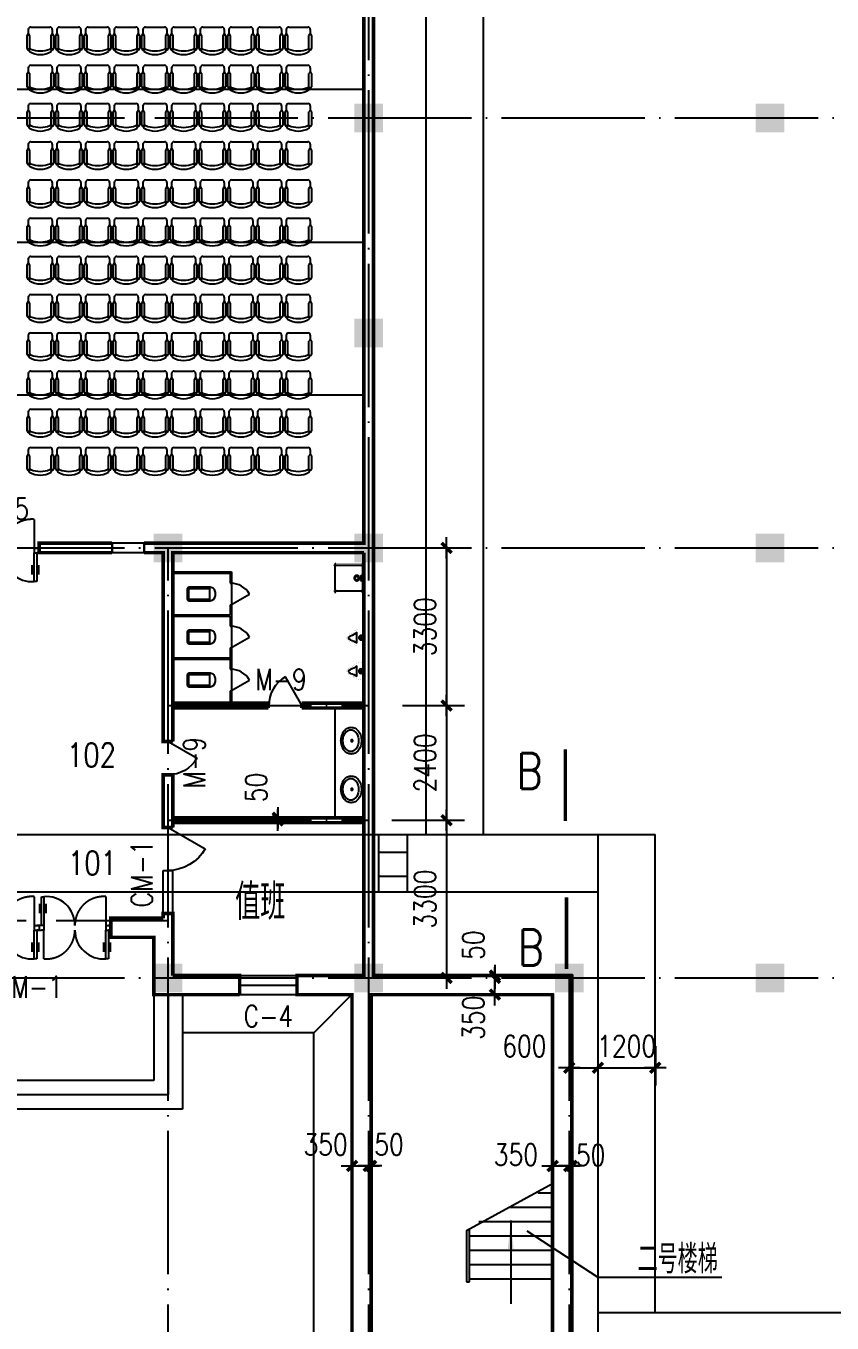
# Model space of a CAD drawing. Extents: x -55219 to 470149, y 494712 to 780039.
# Drawn here: x -27722 to -10848, y 609901 to 637048 of the extents above; entities that cross this region are included whole.
import ezdxf
from ezdxf.enums import TextEntityAlignment as Align

# ---------------------------------------------------------------- set-up
doc = ezdxf.new("R2010")
doc.units = 0
doc.header["$LTSCALE"] = 1500
doc.header["$MEASUREMENT"] = 0
doc.linetypes.add('DASHED2', pattern=[0.375, 0.25, -0.125])
doc.linetypes.add('DOTE', pattern=[2.42, 2, -0.2, 0.02, -0.2])
doc.layers.get('0').update_dxf_attribs({"linetype": 'CONTINUOUS'})
doc.layers.get('DEFPOINTS').update_dxf_attribs({"linetype": 'CONTINUOUS'})
for name, color, linetype in [('COLUMN', 7, 'CONTINUOUS'), ('DOTE', 1, 'DOTE'), ('HA', 141, 'CONTINUOUS'), ('LVTRY', 6, 'CONTINUOUS'), ('LVTRY_WINDOW', 7, 'CONTINUOUS'), ('PUB_DIM', 3, 'CONTINUOUS'), ('PUB_TEXT', 7, 'CONTINUOUS'), ('PUB_WALL', 255, 'CONTINUOUS'), ('STAIR', 2, 'CONTINUOUS'), ('WALL', 255, 'CONTINUOUS'), ('WINDOW', 2, 'CONTINUOUS'), ('WINDOW_TEXT', 7, 'CONTINUOUS')]:
    doc.layers.add(name, color=color, linetype=linetype)
doc.styles.add('_HZTXT', font='txt.shx', dxfattribs={"width": 0.8, "bigfont": 'hztxt.shx'})
doc.styles.add('_SIMPLEX', font='SIMPLEX.shx', dxfattribs={"width": 0.6})
doc.styles.add('DIM_FONT', font='SIMPLEX.shx', dxfattribs={"width": 0.8})
doc.styles.add('SIMPLEX', font='SIMPLEX.SHX')
doc.dimstyles.new('AXIS150', dxfattribs={"dimscale": 1.5, "dimtxt": 300, "dimasz": 1, "dimexe": 250, "dimexo": 300, "dimgap": 150, "dimtad": 1, "dimdec": 0, "dimzin": 0, "dimdsep": 46, "dimtxsty": 'DIM_FONT', "dimblk": '_DIMX', "dimcen": 0.09, "dimse1": 1, "dimse2": 1, "dimclrt": 7, "dimadec": 0, "dimazin": 0, "dimtfac": 1, "dimtdec": 0, "dimtix": 1, "dimtmove": 2, "dimatfit": 3, "dimldrblk": '_DIMX', "dimfxl": 1, "dimtolj": 1, "dimtzin": 0, "dimarcsym": 0})
doc.dimstyles.new('DIMA150', dxfattribs={"dimscale": 1.5, "dimtxt": 300, "dimasz": 1, "dimexe": 250, "dimexo": 300, "dimgap": 150, "dimtad": 1, "dimdec": 0, "dimzin": 0, "dimdsep": 46, "dimtxsty": 'DIM_FONT', "dimblk": '_DIMX', "dimcen": 0.09, "dimse1": 1, "dimclrt": 7, "dimadec": 0, "dimazin": 0, "dimtfac": 1, "dimtdec": 0, "dimtix": 1, "dimtmove": 2, "dimatfit": 3, "dimldrblk": '_DIMX', "dimfxl": 1, "dimtolj": 1, "dimtzin": 0, "dimarcsym": 0})
doc.dimstyles.new('DIMB150', dxfattribs={"dimscale": 1.5, "dimtxt": 300, "dimasz": 1, "dimexe": 250, "dimexo": 300, "dimgap": 150, "dimtad": 1, "dimdec": 0, "dimzin": 0, "dimdsep": 46, "dimtxsty": 'DIM_FONT', "dimblk": '_DIMX', "dimcen": 0.09, "dimse2": 1, "dimclrt": 7, "dimadec": 0, "dimazin": 0, "dimtfac": 1, "dimtdec": 0, "dimtix": 1, "dimtmove": 2, "dimatfit": 3, "dimldrblk": '_DIMX', "dimfxl": 1, "dimtolj": 1, "dimtzin": 0, "dimarcsym": 0})
doc.dimstyles.new('DIMN150', dxfattribs={"dimscale": 1.5, "dimtxt": 300, "dimasz": 1, "dimexe": 250, "dimexo": 300, "dimgap": 150, "dimtad": 1, "dimdec": 0, "dimzin": 0, "dimdsep": 46, "dimtxsty": 'DIM_FONT', "dimblk": '_DIMX', "dimcen": 0.09, "dimclrt": 7, "dimadec": 0, "dimazin": 0, "dimtfac": 1, "dimtdec": 0, "dimtix": 1, "dimtmove": 2, "dimatfit": 3, "dimldrblk": '_DIMX', "dimfxl": 1, "dimtolj": 1, "dimtzin": 0, "dimarcsym": 0})

# ---------------------------------------------------------------- blocks, each defined once
blk = doc.blocks.new('M_A19UKF')
for p, q in [((-0.467, -0.003), (-0.467, 0.397)), ((-0.467, 0.397), (-0.433, 0.397)), ((-0.433, 0.397), (-0.433, -0.003)), ((-0.495, 0.298), (-0.495, 0.169)), ((-0.405, 0.298), (-0.405, 0.169)), ((-0.5, -0.003), (-0.5, -0.069)), ((-0.433, -0.003), (-0.5, -0.003)), ((-0.5, -0.003), (-0.5, -0.003)), ((-0.5, -0.069), (-0.5, -0.069)), ((-0.5, -0.069), (-0.467, -0.069)), ((-0.433, -0.003), (-0.467, -0.003)), ((-0.433, -0.069), (-0.467, -0.069)), ((-0.433, -0.003), (-0.433, -0.069)), ((0.433, -0.003), (0.433, -0.069)), ((0.433, -0.003), (0.467, -0.003)), ((0.433, -0.003), (0.5, -0.003)), ((0.433, -0.469), (0.433, -0.069)), ((0.433, -0.069), (0.5, -0.069)), ((0.433, -0.069), (0.467, -0.069)), ((0.5, -0.003), (0.467, -0.003)), ((0.467, -0.069), (0.467, -0.469)), ((0.5, -0.069), (0.467, -0.069)), ((0.5, -0.003), (0.5, -0.069)), ((0.5, -0.003), (0.5, -0.003)), ((0.5, -0.069), (0.5, -0.069)), ((0.405, -0.37), (0.405, -0.242)), ((0.495, -0.37), (0.495, -0.242)), ((0.467, -0.469), (0.433, -0.469))]:
    blk.add_line(p, q)
at = {"linetype": 'DASHED2'}
for p, q in [((0.433, 0.397), (0.433, -0.003)), ((-0.433, -0.469), (-0.433, -0.069))]:
    blk.add_line(p, q, dxfattribs=at)
for centre, start, end in [((-0.4, -0.001), 359.8007, 94.7805), ((0.4, -0.071), 179.8007, 274.7805)]:
    blk.add_arc(centre, 0.4, start, end)
for centre, start, end in [((0.4, -0.001), 85.2195, 180.1993), ((-0.4, -0.071), 265.2195, 0.1993)]:
    blk.add_arc(centre, 0.4, start, end, dxfattribs=at)
blk = doc.blocks.new('_FZH')
blk.add_solid([(0.5, 0.5), (0.5, -0.5), (-0.5, 0.5), (-0.5, -0.5)])
blk = doc.blocks.new('_LV3')
for points in [[(280, -265, 0.12431), (260, -186, 0.105707), (198, -113, 0.086941), (110, -67, 0.077137), (0, -50, 0.077137), (-110, -67, 0.086941), (-198, -113, 0.105707), (-260, -186, 0.12431), (-280, -265, 0.12431), (-260, -344, 0.105707), (-198, -417, 0.086941), (-110, -463, 0.077137), (0, -480, 0.077137), (110, -463, 0.086941), (198, -417, 0.105707), (260, -344, 0.12431)], [(230, -275, 0.12431), (216, -220, 0.105707), (168, -163, 0.086941), (95, -125, 0.077137), (0, -110, 0.077137), (-95, -125, 0.086941), (-168, -163, 0.105707), (-216, -220, 0.12431), (-230, -275, 0.12431), (-216, -330, 0.105707), (-168, -387, 0.086941), (-95, -425, 0.077137), (0, -440, 0.077137), (95, -425, 0.086941), (168, -387, 0.105707), (216, -330, 0.12431)]]:
    blk.add_lwpolyline(points, format="xyb", close=True)
blk.add_circle((0, -250), 20)
blk = doc.blocks.new('M_C32CXI')
for p, q in [((-188, 275), (87, 275)), ((87, 225), (-188, 225)), ((212, 250), (112, 250)), ((262, 200), (262, -200)), ((-188, -225), (87, -225)), ((212, -250), (112, -250)), ((87, -275), (-188, -275))]:
    blk.add_line(p, q)
for centre, radius, start, end in [((-188, 250), 25, 90, 270), ((87, 250), 25, 270, 90), ((111, 0), 426, 148.1092, 211.8908), ((-227, 210), 28.1, 338.7607, 148.1092), ((314, 0), 552, 158.7607, 201.2393), ((212, 200), 50, 0, 90), ((-227, -210), 28.1, 211.8908, 21.2393), ((-188, -250), 25, 90, 270), ((87, -250), 25, 270, 90), ((212, -200), 50, 270, 0)]:
    blk.add_arc(centre, radius, start, end)
at = {"width": 0.8, "flags": 9}
for tag in ['XSIZE', 'YSIZE']:
    blk.add_attdef(tag, (0, 0), '', height=0.5, dxfattribs=at)
blk = doc.blocks.new('_ARROW')
blk.add_solid([(0, 0), (-1, 0.1), (-1, -0.1)])
blk = doc.blocks.new('_LV6')
for p, q in [((-140, -340), (-140, -780)), ((-110, -340), (-110, -770)), ((100, -300), (-100, -300)), ((100, -330), (-100, -330)), ((110, -770), (110, -340)), ((140, -780), (140, -340)), ((140, -770), (-140, -770)), ((-30, -890), (30, -890))]:
    blk.add_line(p, q)
for centre, radius, start, end in [((-100, -340), 40, 90, 180), ((-100, -340), 10, 90, 180), ((100, -340), 40, 0, 90), ((100, -340), 10, 0, 90), ((-30, -780), 110, 180, 270), ((30, -780), 110, 270, 0)]:
    blk.add_arc(centre, radius, start, end)
blk = doc.blocks.new('_DBLK')
blk.add_line((-0.5, 0), (0, -0.866))
blk.add_arc((-0.5, 0), 1, 300, 0)
at = {"layer": 'WINDOW_TEXT', "style": 'SIMPLEX', "flags": 9}
blk.add_attdef('A', text='', height=1, dxfattribs=at).set_placement((0, 1.5), align=Align.MIDDLE)
blk = doc.blocks.new('M_E9')
for p, q in [((-285, -420), (-285, -40)), ((-265, -20), (265, -20)), ((285, -180), (245, -197.5)), ((245, -197.5), (245, -262.5)), ((285, -40), (285, -420)), ((245, -262.5), (285, -280)), ((265, -440), (-265, -440))]:
    blk.add_line(p, q)
at = {"const_width": 1.5}
for points in [[(-275, 0, 0.4142136), (-305, -30, 0.4142136)], [(305, -30, 0.4142136), (275, 0, 0.4142136)], [(-305, -430, 0.4142136), (-275, -460, 0.4142136)], [(275, -460, 0.4142136), (305, -430, 0.4142136)]]:
    blk.add_lwpolyline(points, format="xyb", dxfattribs=at)
for points in [[(-275, 0), (275, 0)], [(-305, -430), (-305, -30)], [(305, -30), (305, -430)], [(275, -460), (-275, -460)]]:
    blk.add_lwpolyline(points, dxfattribs=at)
for radius in [50, 32.5]:
    blk.add_circle((165, -230), radius)
for centre, start, end in [((-265, -40), 90, 180), ((265, -40), 0, 90), ((-265, -420), 180, 270), ((265, -420), 270, 0)]:
    blk.add_arc(centre, 20, start, end)
at = {"width": 0.8, "flags": 9}
for tag in ['XSIZE', 'YSIZE']:
    blk.add_attdef(tag, (0, 0), '', height=0.5, dxfattribs=at)
blk = doc.blocks.new('_DIMX')
blk.add_line((-150, 0), (150, 0))
at = {"const_width": 50}
blk.add_lwpolyline([(-70, -70), (70, 70)], dxfattribs=at)
blk = doc.blocks.new('*D249')
at = {"color": 0, "linetype": 'ByBlock'}
for p, q in [((-19840, 626124), (-18544, 626124)), ((-18919, 626122), (-18919, 622825)), ((-19840, 622824), (-18544, 622824))]:
    blk.add_line(p, q, dxfattribs=at)
at = {"layer": 'DEFPOINTS', "color": 0, "linetype": 'ByBlock'}
for p in [(-20290, 626124), (-20290, 622824), (-18919, 622824)]:
    blk.add_point(p, dxfattribs=at)
at = {"color": 0, "linetype": 'ByBlock', "xscale": 1.5, "yscale": 1.5, "zscale": 1.5}
for p, rotation in [((-18919, 626124), 90), ((-18919, 622824), 270)]:
    blk.add_blockref('_DIMX', p, dxfattribs=dict(at, rotation=rotation))
at = {"color": 7, "linetype": 'ByBlock', "insert": (-19369, 624474), "char_height": 450, "attachment_point": 5, "rotation": 90, "style": 'DIM_FONT'}
blk.add_mtext('\\A1;3300', dxfattribs=at)
blk = doc.blocks.new('*D250')
at = {"color": 0, "linetype": 'ByBlock'}
for p, q in [((-19840, 622824), (-18544, 622824)), ((-18919, 622822), (-18919, 620425)), ((-19840, 620424), (-18544, 620424))]:
    blk.add_line(p, q, dxfattribs=at)
at = {"layer": 'DEFPOINTS', "color": 0, "linetype": 'ByBlock'}
for p in [(-20290, 622824), (-20290, 620424), (-18919, 620424)]:
    blk.add_point(p, dxfattribs=at)
at = {"color": 0, "linetype": 'ByBlock', "xscale": 1.5, "yscale": 1.5, "zscale": 1.5}
for p, rotation in [((-18919, 622824), 90), ((-18919, 620424), 270)]:
    blk.add_blockref('_DIMX', p, dxfattribs=dict(at, rotation=rotation))
at = {"color": 7, "linetype": 'ByBlock', "insert": (-19369, 621624), "char_height": 450, "attachment_point": 5, "rotation": 90, "style": 'DIM_FONT'}
blk.add_mtext('\\A1;2400', dxfattribs=at)
blk = doc.blocks.new('*D251')
at = {"color": 0, "linetype": 'ByBlock'}
for p, q in [((-20065, 620424), (-18544, 620424)), ((-18919, 620422), (-18919, 617125)), ((-20065, 617124), (-18544, 617124))]:
    blk.add_line(p, q, dxfattribs=at)
at = {"layer": 'DEFPOINTS', "color": 0, "linetype": 'ByBlock'}
for p in [(-20515, 620424), (-20515, 617124), (-18919, 617124)]:
    blk.add_point(p, dxfattribs=at)
at = {"color": 0, "linetype": 'ByBlock', "xscale": 1.5, "yscale": 1.5, "zscale": 1.5}
for p, rotation in [((-18919, 620424), 90), ((-18919, 617124), 270)]:
    blk.add_blockref('_DIMX', p, dxfattribs=dict(at, rotation=rotation))
at = {"color": 7, "linetype": 'ByBlock', "insert": (-19369, 618774), "char_height": 450, "attachment_point": 5, "rotation": 90, "style": 'DIM_FONT'}
blk.add_mtext('\\A1;3300', dxfattribs=at)
blk = doc.blocks.new('M_E14')
blk.add_line((-116, -146), (109, -146))
at = {"const_width": 1.5}
for points in [[(-185, 0), (-185, -10), (-165, -10)], [(-185, 0), (185, 0), (185, -10), (165, -10)], [(-137, -207), (-146, -194), (-153, -182), (-159, -172), (-163, -162), (-166, -154), (-168, -146), (-169, -139), (-170, -133), (-171, -127), (-172, -121), (-172, -115), (-173, -110), (-173, -104), (-173, -98), (-173, -92), (-173, -86), (-173, -79), (-173, -72), (-172, -64), (-171, -54), (-170, -44), (-168, -31), (-166, -17), (-164, -9)], [(-137, -205), (-127, -214)], [(-130, -211), (-128, -213), (-120, -221), (-113, -229), (-107, -236), (-102, -244), (-98, -251), (-93, -259), (-90, -266), (-86, -274), (-83, -281), (-80, -288), (-77, -295), (-74, -302), (-71, -308), (-68, -314), (-65, -320), (-62, -325), (-58, -330), (-55, -334), (-51, -338), (-47, -342), (-43, -345), (-39, -348), (-34, -351), (-30, -353), (-25, -355), (-20, -357), (-15, -358), (-10, -359), (-5, -360), (0, -360), (0, -360)], [(120, -218), (119, -220), (110, -227), (103, -235), (97, -242), (91, -249), (86, -256), (81, -264), (77, -271), (73, -278), (70, -285), (66, -292), (63, -299), (60, -306), (57, -312), (53, -318), (50, -323), (46, -328), (42, -332), (38, -337), (34, -340), (30, -344), (26, -347), (22, -350), (17, -352), (12, -354), (8, -356), (3, -357), (-1, -358)], [(129, -212), (117, -220)], [(128, -215), (138, -202), (145, -191), (152, -180), (156, -171), (160, -163), (162, -156), (164, -149), (165, -142), (166, -136), (167, -130), (168, -125), (169, -119), (170, -114), (170, -108), (170, -102), (171, -96), (171, -89), (171, -82), (171, -73), (171, -64), (170, -53), (169, -41), (167, -27), (165, -10)], [(166, -14), (165, -9)]]:
    blk.add_lwpolyline(points, dxfattribs=at)
for radius in [47.3, 34.6, 22.1]:
    blk.add_circle((-4, -62), radius)
for centre, radius, start, end in [((-387, -363), 346, 14.0616, 38.7001), ((331, -366), 312, 135.2868, 164.3913), ((-10, -276), 40.9, 183.6565, 351.9398)]:
    blk.add_arc(centre, radius, start, end)
at = {"width": 0.8, "flags": 9}
for tag in ['XSIZE', 'YSIZE']:
    blk.add_attdef(tag, (0, 0), '', height=0.5, dxfattribs=at)
blk = doc.blocks.new('*D254')
at = {"color": 0, "linetype": 'ByBlock'}
for p, q in [((-16347, 613638), (-16347, 613563)), ((-16699, 613188), (-16700, 613188)), ((-16697, 613188), (-16347, 613188)), ((-16697, 613188), (-16347, 613188)), ((-16346, 613188), (-16344, 613188)), ((-16697, 612738), (-16697, 612813))]:
    blk.add_line(p, q, dxfattribs=at)
at = {"layer": 'DEFPOINTS', "color": 0, "linetype": 'ByBlock'}
for p in [(-16697, 613188), (-16347, 613188), (-16347, 613188)]:
    blk.add_point(p, dxfattribs=at)
at = {"color": 0, "linetype": 'ByBlock', "xscale": 1.5, "yscale": 1.5, "zscale": 1.5}
blk.add_blockref('_DIMX', (-16697, 613188), dxfattribs=at)
at = {"color": 0, "linetype": 'ByBlock', "xscale": 1.5, "yscale": 1.5, "zscale": 1.5, "rotation": 180}
blk.add_blockref('_DIMX', (-16347, 613188), dxfattribs=at)
at = {"color": 7, "linetype": 'ByBlock', "insert": (-17466, 613424), "char_height": 450, "attachment_point": 5, "style": 'DIM_FONT'}
blk.add_mtext('\\A1;350', dxfattribs=at)
blk = doc.blocks.new('*D255')
at = {"color": 0, "linetype": 'ByBlock'}
for p, q in [((-16347, 613638), (-16347, 613563)), ((-16297, 613638), (-16297, 613563)), ((-16349, 613188), (-16350, 613188)), ((-16347, 613188), (-16297, 613188)), ((-16347, 613188), (-16297, 613188)), ((-16296, 613188), (-16294, 613188))]:
    blk.add_line(p, q, dxfattribs=at)
at = {"layer": 'DEFPOINTS', "color": 0, "linetype": 'ByBlock'}
for p in [(-16347, 613188), (-16297, 613188), (-16297, 613188)]:
    blk.add_point(p, dxfattribs=at)
at = {"color": 0, "linetype": 'ByBlock', "xscale": 1.5, "yscale": 1.5, "zscale": 1.5}
blk.add_blockref('_DIMX', (-16347, 613188), dxfattribs=at)
at = {"color": 0, "linetype": 'ByBlock', "xscale": 1.5, "yscale": 1.5, "zscale": 1.5, "rotation": 180}
blk.add_blockref('_DIMX', (-16297, 613188), dxfattribs=at)
at = {"color": 7, "linetype": 'ByBlock', "insert": (-15903, 613416), "char_height": 450, "attachment_point": 5, "style": 'DIM_FONT'}
blk.add_mtext('\\A1;50', dxfattribs=at)
blk = doc.blocks.new('_WBLK')
for p, q in [((-0.5, 0.5), (0.5, 0.5)), ((-0.5, 0), (0.5, 0)), ((-0.5, -0.5), (0.5, -0.5))]:
    blk.add_line(p, q)
at = {"layer": 'WINDOW_TEXT', "style": 'SIMPLEX', "flags": 9}
blk.add_attdef('A', text='', height=1, dxfattribs=at).set_placement((0, 1.5), align=Align.MIDDLE)
blk = doc.blocks.new('*D852')
at = {"color": 0, "linetype": 'ByBlock'}
for p, q in [((-20897, 613714), (-20897, 612814)), ((-20547, 613714), (-20547, 612814)), ((-20899, 613189), (-20900, 613189)), ((-20897, 613189), (-20547, 613189)), ((-20897, 613189), (-20547, 613189)), ((-20546, 613189), (-20544, 613189))]:
    blk.add_line(p, q, dxfattribs=at)
at = {"layer": 'DEFPOINTS', "color": 0, "linetype": 'ByBlock'}
for p in [(-20897, 614164), (-20547, 614164), (-20547, 613189)]:
    blk.add_point(p, dxfattribs=at)
at = {"color": 0, "linetype": 'ByBlock', "xscale": 1.5, "yscale": 1.5, "zscale": 1.5}
blk.add_blockref('_DIMX', (-20897, 613189), dxfattribs=at)
at = {"color": 0, "linetype": 'ByBlock', "xscale": 1.5, "yscale": 1.5, "zscale": 1.5, "rotation": 180}
blk.add_blockref('_DIMX', (-20547, 613189), dxfattribs=at)
at = {"color": 7, "linetype": 'ByBlock', "insert": (-21448, 613639), "char_height": 450, "attachment_point": 5, "style": 'DIM_FONT'}
blk.add_mtext('\\A1;350', dxfattribs=at)
blk = doc.blocks.new('*D853')
at = {"color": 0, "linetype": 'ByBlock'}
for p, q in [((-20547, 613714), (-20547, 612814)), ((-20497, 613714), (-20497, 612814)), ((-20549, 613189), (-20550, 613189)), ((-20547, 613189), (-20497, 613189)), ((-20547, 613189), (-20497, 613189)), ((-20496, 613189), (-20494, 613189))]:
    blk.add_line(p, q, dxfattribs=at)
at = {"layer": 'DEFPOINTS', "color": 0, "linetype": 'ByBlock'}
for p in [(-20547, 614164), (-20497, 614164), (-20497, 613189)]:
    blk.add_point(p, dxfattribs=at)
at = {"color": 0, "linetype": 'ByBlock', "xscale": 1.5, "yscale": 1.5, "zscale": 1.5}
blk.add_blockref('_DIMX', (-20547, 613189), dxfattribs=at)
at = {"color": 0, "linetype": 'ByBlock', "xscale": 1.5, "yscale": 1.5, "zscale": 1.5, "rotation": 180}
blk.add_blockref('_DIMX', (-20497, 613189), dxfattribs=at)
at = {"color": 7, "linetype": 'ByBlock', "insert": (-20120, 613639), "char_height": 450, "attachment_point": 5, "style": 'DIM_FONT'}
blk.add_mtext('\\A1;50', dxfattribs=at)
blk = doc.blocks.new('*D882')
at = {"color": 0, "linetype": 'ByBlock'}
for p, q in [((-16347, 615696), (-16347, 614869)), ((-16346, 615244), (-15749, 615244))]:
    blk.add_line(p, q, dxfattribs=at)
at = {"layer": 'DEFPOINTS', "color": 0, "linetype": 'ByBlock'}
for p in [(-16347, 616146), (-15747, 616146), (-15747, 615244)]:
    blk.add_point(p, dxfattribs=at)
at = {"color": 0, "linetype": 'ByBlock', "xscale": 1.5, "yscale": 1.5, "zscale": 1.5, "rotation": 180}
blk.add_blockref('_DIMX', (-16347, 615244), dxfattribs=at)
at = {"color": 0, "linetype": 'ByBlock', "xscale": 1.5, "yscale": 1.5, "zscale": 1.5}
blk.add_blockref('_DIMX', (-15747, 615244), dxfattribs=at)
at = {"color": 7, "linetype": 'ByBlock', "insert": (-17288, 615694), "char_height": 450, "attachment_point": 5, "style": 'DIM_FONT'}
blk.add_mtext('\\A1;600', dxfattribs=at)
blk = doc.blocks.new('*D883')
at = {"color": 0, "linetype": 'ByBlock'}
for p, q in [((-14547, 615696), (-14547, 614869)), ((-15749, 615244), (-15750, 615244)), ((-15747, 615244), (-14547, 615244)), ((-14546, 615244), (-14544, 615244))]:
    blk.add_line(p, q, dxfattribs=at)
at = {"layer": 'DEFPOINTS', "color": 0, "linetype": 'ByBlock'}
for p in [(-15747, 616146), (-14547, 616146), (-14547, 615244)]:
    blk.add_point(p, dxfattribs=at)
at = {"color": 0, "linetype": 'ByBlock', "xscale": 1.5, "yscale": 1.5, "zscale": 1.5}
blk.add_blockref('_DIMX', (-15747, 615244), dxfattribs=at)
at = {"color": 0, "linetype": 'ByBlock', "xscale": 1.5, "yscale": 1.5, "zscale": 1.5, "rotation": 180}
blk.add_blockref('_DIMX', (-14547, 615244), dxfattribs=at)
at = {"color": 7, "linetype": 'ByBlock', "insert": (-15147, 615694), "char_height": 450, "attachment_point": 5, "style": 'DIM_FONT'}
blk.add_mtext('\\A1;1200', dxfattribs=at)
blk = doc.blocks.new('A$C74ED5290')
at = {"layer": 'WINDOW', "color": 0, "ltscale": 100}
for p, q in [((0, 1200), (0, 0)), ((600, 1200), (600, 0)), ((0, 830), (600, 830)), ((0, 330), (600, 330))]:
    blk.add_line(p, q, dxfattribs=at)
blk = doc.blocks.new('*D912')
at = {"color": 0, "linetype": 'ByBlock'}
for p, q in [((-17906, 617125), (-17906, 617127)), ((-17906, 616774), (-17906, 617124)), ((-17906, 616774), (-17906, 617124)), ((-17906, 616772), (-17906, 616771))]:
    blk.add_line(p, q, dxfattribs=at)
at = {"layer": 'DEFPOINTS', "color": 0, "linetype": 'ByBlock'}
for p in [(-17906, 617124), (-17906, 617124), (-17906, 616774)]:
    blk.add_point(p, dxfattribs=at)
at = {"color": 0, "linetype": 'ByBlock', "xscale": 1.5, "yscale": 1.5, "zscale": 1.5}
for p, rotation in [((-17906, 617124), 270), ((-17906, 616774), 90)]:
    blk.add_blockref('_DIMX', p, dxfattribs=dict(at, rotation=rotation))
at = {"color": 7, "linetype": 'ByBlock', "insert": (-18356, 616289), "char_height": 450, "attachment_point": 5, "rotation": 90, "style": 'DIM_FONT'}
blk.add_mtext('\\A1;350', dxfattribs=at)
blk = doc.blocks.new('*D913')
at = {"color": 0, "linetype": 'ByBlock'}
for p, q in [((-17906, 617175), (-17906, 617177)), ((-17906, 617124), (-17906, 617174)), ((-17906, 617124), (-17906, 617174)), ((-17906, 617122), (-17906, 617121))]:
    blk.add_line(p, q, dxfattribs=at)
at = {"layer": 'DEFPOINTS', "color": 0, "linetype": 'ByBlock'}
for p in [(-17906, 617174), (-17906, 617174), (-17906, 617124)]:
    blk.add_point(p, dxfattribs=at)
at = {"color": 0, "linetype": 'ByBlock', "xscale": 1.5, "yscale": 1.5, "zscale": 1.5}
for p, rotation in [((-17906, 617174), 270), ((-17906, 617124), 90)]:
    blk.add_blockref('_DIMX', p, dxfattribs=dict(at, rotation=rotation))
at = {"color": 7, "linetype": 'ByBlock', "insert": (-18356, 617809), "char_height": 450, "attachment_point": 5, "rotation": 90, "style": 'DIM_FONT'}
blk.add_mtext('\\A1;50', dxfattribs=at)
blk = doc.blocks.new('*D1327')
at = {"color": 0, "linetype": 'ByBlock'}
for p, q in [((-22451, 620475), (-22451, 620477)), ((-22451, 620424), (-22451, 620474)), ((-22451, 620424), (-22451, 620474)), ((-22451, 620422), (-22451, 620421))]:
    blk.add_line(p, q, dxfattribs=at)
at = {"layer": 'DEFPOINTS', "color": 0, "linetype": 'ByBlock'}
for p in [(-22451, 620474), (-22451, 620474), (-22451, 620424)]:
    blk.add_point(p, dxfattribs=at)
at = {"color": 0, "linetype": 'ByBlock', "xscale": 1.5, "yscale": 1.5, "zscale": 1.5}
for p, rotation in [((-22451, 620474), 270), ((-22451, 620424), 90)]:
    blk.add_blockref('_DIMX', p, dxfattribs=dict(at, rotation=rotation))
at = {"color": 7, "linetype": 'ByBlock', "insert": (-22901, 621109), "char_height": 450, "attachment_point": 5, "rotation": 90, "style": 'DIM_FONT'}
blk.add_mtext('\\A1;50', dxfattribs=at)

msp = doc.modelspace()

# ---------------------------------------------------------------- linework, layer by layer
for p, q in [((-24847.2, 618474), (-24847.2, 619374)), ((-24747.2, 618474), (-24747.2, 619374)), ((-24647.2, 618474), (-24647.2, 619374))]:
    msp.add_line(p, q)
at = {"layer": 'DOTE'}
for p, q in [((-20547.2, 603662), (-20547.2, 673898.7)), ((-39547.2, 635124), (35005.6, 635124)), ((-39547.2, 626124), (35005.6, 626124)), ((-39547.2, 626124), (-20547.2, 626124)), ((-24747.2, 603662), (-24747.2, 626124)), ((-24747.2, 622824), (-20547.2, 622824)), ((-24747.2, 620424), (-20547.2, 620424)), ((-34347.2, 618324), (-24747.2, 618324)), ((-39547.2, 617124), (32802.8, 617124)), ((-39547.2, 617124), (35005.6, 617124)), ((-16347.2, 603662), (-16347.2, 617124))]:
    msp.add_line(p, q, dxfattribs=at)
at = {"layer": 'LVTRY'}
for p, q in [((-19347.2, 620124), (-19347.2, 657924)), ((-18147.2, 620124), (-18147.2, 657924)), ((-24647.2, 625623.7), (-23417.2, 625623.7)), ((-24647.2, 625593.7), (-23447.2, 625593.7)), ((-23447.2, 625593.7), (-23447.2, 625383.7)), ((-23417.2, 625623.7), (-23417.2, 625383.7)), ((-23447.2, 625383.7), (-23417.2, 625383.7)), ((-23417.2, 625383.7), (-23417.2, 622873.7)), ((-23447.2, 624933.7), (-23447.2, 624723.7)), ((-23447.2, 624933.7), (-23417.2, 624933.7)), ((-23417.2, 624933.7), (-23417.2, 624483.7)), ((-24647.2, 624723.7), (-23447.2, 624723.7)), ((-24647.2, 624693.7), (-23447.2, 624693.7)), ((-23447.2, 624693.7), (-23447.2, 624483.7)), ((-23447.2, 624483.7), (-23417.2, 624483.7)), ((-23447.2, 624033.7), (-23447.2, 623823.7)), ((-23447.2, 624033.7), (-23417.2, 624033.7)), ((-24647.2, 623823.7), (-23417.7, 623823.7)), ((-24647.2, 623823.7), (-23447.2, 623823.7)), ((-24647.2, 623793.7), (-23447.2, 623793.7)), ((-23447.2, 623793.7), (-23447.2, 623583.7)), ((-23447.2, 623583.7), (-23417.2, 623583.7)), ((-23417.2, 623824.2), (-23417.7, 623823.7)), ((-23447.2, 623133.7), (-23417.2, 623133.7)), ((-23447.2, 623133.7), (-23447.2, 622873.7)), ((-21247.2, 620474), (-21247.2, 622773.7)), ((-37347.2, 620124), (-14547.2, 620124)), ((-15747.2, 608924), (-15747.2, 620124)), ((-14547.2, 610124), (-14547.2, 620124)), ((-24847.2, 619374), (-24647.2, 619374)), ((-37347.2, 618924), (-15747.2, 618924)), ((-21697.2, 615973.5), (-20897.2, 616774)), ((-21696.7, 615974), (-24447.2, 615974)), ((-21697.2, 606624.5), (-21697.2, 615973.5)), ((-18496.9, 611835.5), (-16697.2, 612821.5)), ((-17236.3, 611828.5), (-15748.3, 610857.9)), ((-15748.3, 610857.9), (-15747.4, 610857.6)), ((-15747.4, 610857.6), (-13157.2, 610857.6)), ((-15747.2, 610124), (15474.3, 610124))]:
    msp.add_line(p, q, dxfattribs=at)
at = {"layer": 'LVTRY', "const_width": 50}
for points in [[(-25917.2, 626024), (-25917.2, 626224)], [(-25247.2, 626224), (-25247.2, 626024)]]:
    msp.add_lwpolyline(points, dxfattribs=at)
at = {"layer": 'PUB_DIM', "const_width": 75}
for points in [[(-16431.7, 621904.7), (-16431.7, 620404.7)], [(-16404, 617309.2), (-16404, 618809.2)]]:
    msp.add_lwpolyline(points, dxfattribs=at)
at = {"layer": 'PUB_DIM'}
msp.add_lwpolyline([(-17574.2, 612050.1), (-17574.2, 610303.6)], dxfattribs=at)
at = {"layer": 'PUB_WALL', "const_width": 75}
for points in [[(-25247.2, 626224), (-20647.2, 626224), (-20647.2, 653024), (-36297.2, 653024), (-36297.2, 653224), (-35647.2, 653224), (-35647.2, 653624)], [(-20447.2, 617174), (-20447.2, 617184.6), (-20447.2, 619584.6), (-20447.2, 640124), (-19147.2, 640124), (-19147.2, 640324), (-20447.2, 640324), (-20447.2, 644024), (-16747.2, 644024), (-12247.2, 644024), (-12247.2, 640324), (-13947.2, 640324), (-13947.2, 640124), (-12047.2, 640124)], [(-25917.2, 626024), (-27447.2, 626024), (-27447.2, 626224), (-25917.2, 626224)], [(-24847.2, 622824), (-24847.2, 626024), (-25247.2, 626024)], [(-22647.2, 622773.7), (-22647.2, 622873.7), (-24647.2, 622873.7), (-24647.2, 626024), (-20647.2, 626024)], [(-21947.2, 622873.7), (-20647.2, 622873.7), (-20647.2, 626024)], [(-24647.2, 622074), (-24847.2, 622074), (-24847.2, 622824)], [(-24647.2, 620274), (-24847.2, 620274), (-24847.2, 621374), (-24647.2, 621374), (-24647.2, 620474), (-20647.2, 620474), (-20647.2, 622773.7), (-21947.2, 622773.7)], [(-22647.2, 622773.7), (-24647.2, 622773.7), (-24647.2, 622074), (-24647.2, 622773.7)], [(-21947.2, 622873.7), (-21947.2, 622773.7)], [(-20647.2, 622773.7), (-20647.2, 622773.7), (-20647.2, 621191)], [(-24647.2, 620374), (-24647.2, 620274), (-24647.2, 620374), (-24647.2, 620274), (-24647.2, 620374), (-20647.2, 620374), (-20647.2, 617174), (-22047.2, 617174), (-22047.2, 616774), (-20897.2, 616774), (-20897.2, 605424.7)], [(-20447.2, 620391), (-20447.2, 619584.6), (-20447.2, 617174), (-16297.7, 617174), (-16297.2, 617173.5), (-16297.2, 609294)], [(-20647.2, 617184.6), (-20647.2, 619384.6)], [(-24647.2, 617174.5), (-24647.2, 617174.5), (-24647.2, 618474), (-24847.2, 618474), (-24847.2, 618374)], [(-23247.2, 616774), (-25047.2, 616774), (-25047.2, 617974), (-25947.2, 617974), (-25947.2, 618374), (-24847.2, 618374)], [(-25047.2, 617174.5), (-25047.2, 617174.5)], [(-24647.2, 617174), (-23247.2, 617174), (-23247.2, 616774)], [(-20497.2, 608124), (-20497.2, 616774), (-16697.7, 616774), (-16697.2, 616773.5), (-16697.2, 607824), (-16297.2, 607824)]]:
    msp.add_lwpolyline(points, dxfattribs=at)
at = {"layer": 'STAIR'}
for p, q in [((-38497.2, 635724), (-20647.2, 635724)), ((-38497.2, 632524), (-20647.2, 632524)), ((-38497.2, 629324), (-20647.2, 629324)), ((-25047.2, 617974), (-25047.2, 614974.5)), ((-24747.2, 616774), (-24747.2, 614674)), ((-24447.2, 616774), (-24447.2, 614374.5)), ((-25047.7, 614974), (-33997.2, 614974)), ((-25047.7, 614974), (-25047.2, 614974.5)), ((-24747.2, 614674), (-33997.2, 614674)), ((-24447.7, 614374), (-34646.7, 614374)), ((-24447.7, 614374), (-24447.2, 614374.5)), ((-17005.8, 612624), (-16697.2, 612624)), ((-17605.4, 612324), (-16697.2, 612324)), ((-18242.9, 612024), (-16697.2, 612024)), ((-18496.9, 611835.5), (-18496.9, 610764)), ((-18436.9, 610764), (-18436.9, 611874)), ((-18436.9, 611724), (-16697.2, 611724)), ((-18436.9, 611424), (-16697.2, 611424)), ((-18436.9, 611124), (-16697.2, 611124)), ((-18436.9, 610824), (-16697.2, 610824)), ((-18496.9, 610764), (-18436.9, 610764))]:
    msp.add_line(p, q, dxfattribs=at)
at = {"layer": 'WALL'}
for p, q in [((-20647.2, 626224), (-20647.2, 653024)), ((-20447.2, 619584.6), (-20447.2, 640124)), ((-20647.2, 626224), (-27447.2, 626224)), ((-27447.2, 626024), (-27447.2, 626224)), ((-24847.2, 626024), (-27447.2, 626024)), ((-24847.2, 622824), (-24847.2, 626024)), ((-20647.2, 626024), (-24647.2, 626024)), ((-24647.2, 622873.7), (-24647.2, 626024)), ((-20647.2, 622873.7), (-20647.2, 626024)), ((-24847.2, 622074), (-24847.2, 622824)), ((-22647.2, 622873.7), (-24647.2, 622873.7)), ((-22647.2, 622773.7), (-24647.2, 622773.7)), ((-24647.2, 622074), (-24647.2, 622773.7)), ((-24647.2, 622074), (-24647.2, 622773.7)), ((-22647.2, 622873.7), (-22647.2, 622773.7)), ((-21947.2, 622873.7), (-21947.2, 622773.7)), ((-20647.2, 622873.7), (-21947.2, 622873.7)), ((-20647.2, 622773.7), (-21947.2, 622773.7)), ((-20647.2, 620474), (-20647.2, 622773.7)), ((-20647.2, 622773.7), (-20647.2, 621191)), ((-20647.2, 622773.7), (-20647.2, 622773.7)), ((-24647.2, 622074), (-24847.2, 622074)), ((-24847.2, 620274), (-24847.2, 621374)), ((-24647.2, 621374), (-24847.2, 621374)), ((-24647.2, 620474), (-24647.2, 621374)), ((-24647.2, 620474), (-20647.2, 620474)), ((-24647.2, 620274), (-24647.2, 620374)), ((-24647.2, 620374), (-20647.2, 620374)), ((-24647.2, 620374), (-24647.2, 620274)), ((-24647.2, 620374), (-24647.2, 620274)), ((-24647.2, 620274), (-24647.2, 620374)), ((-20647.2, 617174), (-20647.2, 620374)), ((-20447.2, 619584.6), (-20447.2, 620391)), ((-24647.2, 620274), (-24847.2, 620274)), ((-20447.2, 617184.6), (-20447.2, 619584.6)), ((-20447.2, 617174), (-20447.2, 619584.6)), ((-20647.2, 617184.6), (-20647.2, 619384.6)), ((-24647.2, 618474), (-24847.2, 618474)), ((-24847.2, 618374), (-24847.2, 618474)), ((-24647.2, 617174.5), (-24647.2, 618474)), ((-25947.2, 617974), (-25947.2, 618374)), ((-24847.2, 618374), (-25947.2, 618374)), ((-25947.2, 617974), (-25047.2, 617974)), ((-25047.2, 616774), (-25047.2, 617974)), ((-25047.2, 617174.5), (-25047.2, 617174.5)), ((-24647.2, 617174.5), (-24647.2, 617174.5)), ((-23247.2, 617174), (-24647.2, 617174)), ((-23247.2, 617174), (-23247.2, 616774)), ((-20647.2, 617174), (-22047.2, 617174)), ((-22047.2, 617174), (-22047.2, 616774)), ((-20447.2, 617174), (-20447.2, 617184.6)), ((-16297.7, 617174), (-20447.2, 617174)), ((-16297.7, 617174), (-16297.2, 617173.5)), ((-16297.2, 617173.5), (-16297.2, 607824)), ((-23247.2, 616774), (-25047.2, 616774)), ((-20897.2, 616774), (-22047.2, 616774)), ((-20897.2, 616774), (-20897.2, 605424.7)), ((-20497.2, 616774), (-16697.7, 616774)), ((-20497.2, 616774), (-20497.2, 610973.6)), ((-16697.7, 616774), (-16697.2, 616773.5)), ((-16697.2, 616773.5), (-16697.2, 607824))]:
    msp.add_line(p, q, dxfattribs=at)

# ---------------------------------------------------------------- block references
at = {"layer": 'COLUMN', "xscale": 600, "yscale": 600, "zscale": 600}
for p in [(-20547.2, 635124), (-12147.2, 635124), (-20547.2, 630624), (-24747.2, 626124), (-20547.2, 626124), (-12147.2, 626124), (-24747.2, 617124), (-20547.2, 617124), (-16347.2, 617124), (-12147.2, 617124)]:
    msp.add_blockref('_FZH', p, dxfattribs=at)
at = {"layer": 'HA', "extrusion": (0, 0, -1), "xscale": -1, "zscale": -1, "rotation": 270}
for p in [(27421.9, 636762.1), (26821.9, 636762.1), (26221.9, 636762.1), (25621.9, 636762.1), (25021.9, 636762.1), (24421.9, 636762.1), (23821.9, 636762.1), (23221.9, 636762.1), (22621.9, 636762.1), (22021.9, 636762.1), (27421.9, 635962.1), (26821.9, 635962.1), (26221.9, 635962.1), (25621.9, 635962.1), (25021.9, 635962.1), (24421.9, 635962.1), (23821.9, 635962.1), (23221.9, 635962.1), (22621.9, 635962.1), (22021.9, 635962.1), (27421.9, 635162.1), (26821.9, 635162.1), (26221.9, 635162.1), (25621.9, 635162.1), (25021.9, 635162.1), (24421.9, 635162.1), (23821.9, 635162.1), (23221.9, 635162.1), (22621.9, 635162.1), (22021.9, 635162.1), (27421.9, 634362.1), (26821.9, 634362.1), (26221.9, 634362.1), (25621.9, 634362.1), (25021.9, 634362.1), (24421.9, 634362.1), (23821.9, 634362.1), (23221.9, 634362.1), (22621.9, 634362.1), (22021.9, 634362.1), (27421.9, 633562.1), (26821.9, 633562.1), (26221.9, 633562.1), (25621.9, 633562.1), (25021.9, 633562.1), (24421.9, 633562.1), (23821.9, 633562.1), (23221.9, 633562.1), (22621.9, 633562.1), (22021.9, 633562.1), (27421.9, 632762.1), (26821.9, 632762.1), (26221.9, 632762.1), (25621.9, 632762.1), (25021.9, 632762.1), (24421.9, 632762.1), (23821.9, 632762.1), (23221.9, 632762.1), (22621.9, 632762.1), (22021.9, 632762.1), (27421.9, 631962.1), (26821.9, 631962.1), (26221.9, 631962.1), (25621.9, 631962.1), (25021.9, 631962.1), (24421.9, 631962.1), (23821.9, 631962.1), (23221.9, 631962.1), (22621.9, 631962.1), (22021.9, 631962.1), (27421.9, 631162.1), (26821.9, 631162.1), (26221.9, 631162.1), (25621.9, 631162.1), (25021.9, 631162.1), (24421.9, 631162.1), (23821.9, 631162.1), (23221.9, 631162.1), (22621.9, 631162.1), (22021.9, 631162.1), (27421.9, 630362.1), (26821.9, 630362.1), (26221.9, 630362.1), (25621.9, 630362.1), (25021.9, 630362.1), (24421.9, 630362.1), (23821.9, 630362.1), (23221.9, 630362.1), (22621.9, 630362.1), (22021.9, 630362.1), (27421.9, 629562.1), (26821.9, 629562.1), (26221.9, 629562.1), (25621.9, 629562.1), (25021.9, 629562.1), (24421.9, 629562.1), (23821.9, 629562.1), (23221.9, 629562.1), (22621.9, 629562.1), (22021.9, 629562.1), (27421.9, 628762.1), (26821.9, 628762.1), (26221.9, 628762.1), (25621.9, 628762.1), (25021.9, 628762.1), (24421.9, 628762.1), (23821.9, 628762.1), (23221.9, 628762.1), (22621.9, 628762.1), (22021.9, 628762.1), (27421.9, 627962.1), (26821.9, 627962.1), (26221.9, 627962.1), (25621.9, 627962.1), (25021.9, 627962.1), (24421.9, 627962.1), (23821.9, 627962.1), (23221.9, 627962.1), (22621.9, 627962.1), (22021.9, 627962.1)]:
    msp.add_blockref('M_C32CXI', p, dxfattribs=at)
at = {"layer": 'LVTRY', "yscale": 1.3}
msp.add_blockref('M_E9', (-20962.4, 625790.5), dxfattribs=at)
at = {"layer": 'LVTRY', "rotation": 89.99999999999999}
for p in [(-24647.2, 625158.7), (-24647.2, 624258.7), (-24647.2, 623358.7)]:
    msp.add_blockref('_LV6', p, dxfattribs=at)
at = {"layer": 'LVTRY', "xscale": -1}
for name, p, rotation in [('M_E14', (-20647.2, 624248.8), 270), ('M_E14', (-20647.2, 623548.8), 270), ('_LV3', (-20647.2, 622089.3), 269.9999999999998), ('_LV3', (-20647.2, 621071), 269.9999999999998)]:
    msp.add_blockref(name, p, dxfattribs=dict(at, rotation=rotation))
at = {"layer": 'LVTRY'}
msp.add_blockref('A$C74ED5290', (-20342.9, 618924), dxfattribs=at)
at = {"layer": 'LVTRY_WINDOW', "xscale": 450, "yscale": 450, "zscale": 450, "rotation": 89.99999999999999}
for p in [(-23432.2, 625158.7), (-23432.2, 624258.7), (-23432.2, 623358.7)]:
    msp.add_blockref('_DBLK', p, dxfattribs=at)
at = {"layer": 'PUB_DIM', "xscale": 600, "yscale": 600, "zscale": 600, "rotation": 89.99999999999999}
msp.add_blockref('_ARROW', (-17574.2, 612050.1), dxfattribs=at)
at = {"layer": 'WINDOW'}
ref = msp.add_blockref('M_A19UKF', (-28197.2, 626124), dxfattribs=dict(at, xscale=1500, yscale=1500, zscale=1500))
ref.add_attrib('A', 'M-5', dxfattribs={"layer": 'WINDOW_TEXT', "height": 450, "style": '_SIMPLEX', "width": 0.8, "flags": 8}).set_placement((-28197.2, 626942.9), align=Align.MIDDLE)
ref = msp.add_blockref('_DBLK', (-22289.2, 622819.8), dxfattribs=dict(at, xscale=-700, yscale=-700, zscale=700))
ref.add_attrib('A', 'M-9', dxfattribs={"layer": 'WINDOW_TEXT', "height": 450, "style": '_SIMPLEX', "width": 0.8, "flags": 8}).set_placement((-22385.7, 623369.8), align=Align.MIDDLE)
ref = msp.add_blockref('_DBLK', (-24747.2, 621724), dxfattribs=dict(at, xscale=-700, yscale=700, zscale=700, rotation=90))
ref.add_attrib('A', 'M-9', dxfattribs={"layer": 'WINDOW_TEXT', "height": 450, "rotation": 90, "style": '_SIMPLEX', "width": 0.8, "flags": 8}).set_placement((-24197.2, 621627.4), align=Align.MIDDLE)
ref = msp.add_blockref('_DBLK', (-24747.2, 619824), dxfattribs=dict(at, xscale=-900, yscale=900, zscale=900, rotation=89.99999999999999))
ref.add_attrib('A', 'CM-1', dxfattribs={"layer": 'WINDOW_TEXT', "height": 450, "rotation": 90, "style": '_SIMPLEX', "width": 0.8, "flags": 8}).set_placement((-25297.2, 619301.6), align=Align.MIDDLE)
ref = msp.add_blockref('M_A19UKF', (-28197.2, 618228.1), dxfattribs=dict(at, xscale=1500, yscale=1500, zscale=1500))
ref.add_attrib('A', 'M-1', dxfattribs={"layer": 'WINDOW_TEXT', "height": 450, "style": '_SIMPLEX', "width": 0.8, "flags": 8}).set_placement((-27490.1, 616932.6), align=Align.MIDDLE)
at = {"layer": 'WINDOW', "xscale": 1500, "yscale": 1500, "zscale": 1500}
msp.add_blockref('M_A19UKF', (-26697.2, 618228.1), dxfattribs=at)
at = {"layer": 'WINDOW'}
ref = msp.add_blockref('_WBLK', (-22647.2, 616974), dxfattribs=dict(at, xscale=1200, yscale=399.9999999998836, zscale=1200))
ref.add_attrib('A', 'C-4', dxfattribs={"layer": 'WINDOW_TEXT', "height": 450, "style": '_SIMPLEX', "width": 0.8, "flags": 8}).set_placement((-22647.2, 616324), align=Align.MIDDLE)

# ---------------------------------------------------------------- texts
at = {"layer": 'LVTRY', "color": 0, "char_height": 500, "width": 1277.886, "attachment_point": 1, "style": 'DIM_FONT'}
for s, insert in [('{\\C1;102}', (-26865.4, 622039.1)), ('{\\C1;101}', (-26844.1, 619778.2))]:
    msp.add_mtext(s, dxfattribs=dict(at, insert=insert))
at = {"layer": 'PUB_DIM', "style": 'DIM_FONT', "width": 0.8}
for p in [(-17181.7, 621454.7), (-17154, 617759.2)]:
    msp.add_text('B', height=750, dxfattribs=at).set_placement(p, align=Align.MIDDLE)
at = {"layer": 'PUB_TEXT', "style": '_HZTXT', "width": 0.7}
for s, height, p in [('值班', 751.4, (-23343.2, 618337.5)), ('二号楼梯', 600, (-14919.4, 610938.5))]:
    msp.add_text(s, height=height, dxfattribs=at).set_placement(p)

# ---------------------------------------------------------------- dimensions: what is measured, and where the dimension line sits
at = {"layer": 'LVTRY'}
for base, p1, p2, dimstyle, picture, middle in [((-15747.2, 615243.9), (-16347.2, 616145.8), (-15747.2, 616145.8), 'DIMB150', '*D882', (-17287.5, 615693.9)), ((-20547.2, 613188.8), (-20897.2, 614164.5), (-20547.2, 614164.5), 'DIMN150', '*D852', (-21448.3, 613638.8)), ((-20497.2, 613188.8), (-20547.2, 614164.5), (-20497.2, 614164.5), 'DIMN150', '*D853', (-20120.5, 613638.8))]:
    dim = msp.add_linear_dim(base=base, p1=p1, p2=p2, dimstyle=dimstyle, dxfattribs=at)
    dim.commit()
    dim.dimension.update_dxf_attribs({"geometry": picture, "text_midpoint": middle, "dimtype": 160})
dim = msp.add_linear_dim(base=(-14547.2, 615243.9), p1=(-15747.2, 616145.8), p2=(-14547.2, 616145.8), dimstyle='DIMA150', dxfattribs=at)
dim.commit()
dim.dimension.update_dxf_attribs({"geometry": '*D883', "text_midpoint": (-15147.2, 615693.9)})
at = {"layer": 'PUB_DIM'}
for base, p1, p2, picture, middle in [((-18918.7, 622824), (-20290.3, 626124), (-20290.3, 622824), '*D249', (-19368.7, 624474)), ((-18918.7, 620424), (-20290.3, 622824), (-20290.3, 620424), '*D250', (-19368.7, 621624)), ((-18918.7, 617124), (-20515.3, 620424), (-20515.3, 617124), '*D251', (-19368.7, 618774))]:
    dim = msp.add_linear_dim(base=base, p1=p1, p2=p2, angle=90, dimstyle='DIMN150', dxfattribs=at)
    dim.commit()
    dim.dimension.update_dxf_attribs({"geometry": picture, "text_midpoint": middle})
for base, p1, p2, angle, dimstyle, picture, middle, dimtype in [((-22450.6, 620474), (-22450.6, 620424), (-22450.6, 620474), 90, 'AXIS150', '*D1327', (-22900.6, 621109), 160), ((-17906.1, 617174), (-17906.1, 617124), (-17906.1, 617174), 90, 'AXIS150', '*D913', (-18356.1, 617809), 160), ((-17906.1, 617124), (-17906.1, 616774), (-17906.1, 617124), 90, 'AXIS150', '*D912', (-18356.1, 616289), 161), ((-16347.2, 613188.3), (-16697.2, 613188.3), (-16347.2, 613188.3), 360, 'DIMN150', '*D254', (-17465.7, 613423.9), 161)]:
    dim = msp.add_linear_dim(base=base, p1=p1, p2=p2, angle=angle, dimstyle=dimstyle, dxfattribs=at)
    dim.commit()
    dim.dimension.update_dxf_attribs({"geometry": picture, "text_midpoint": middle, "dimtype": dimtype})
dim = msp.add_linear_dim(base=(-16297.2, 613188.3), p1=(-16347.2, 613188.3), p2=(-16297.2, 613188.3), dimstyle='DIMN150', dxfattribs=at)
dim.commit()
dim.dimension.update_dxf_attribs({"geometry": '*D255', "text_midpoint": (-15903.1, 613416.3), "dimtype": 160})

doc.saveas('drawing.dxf')
